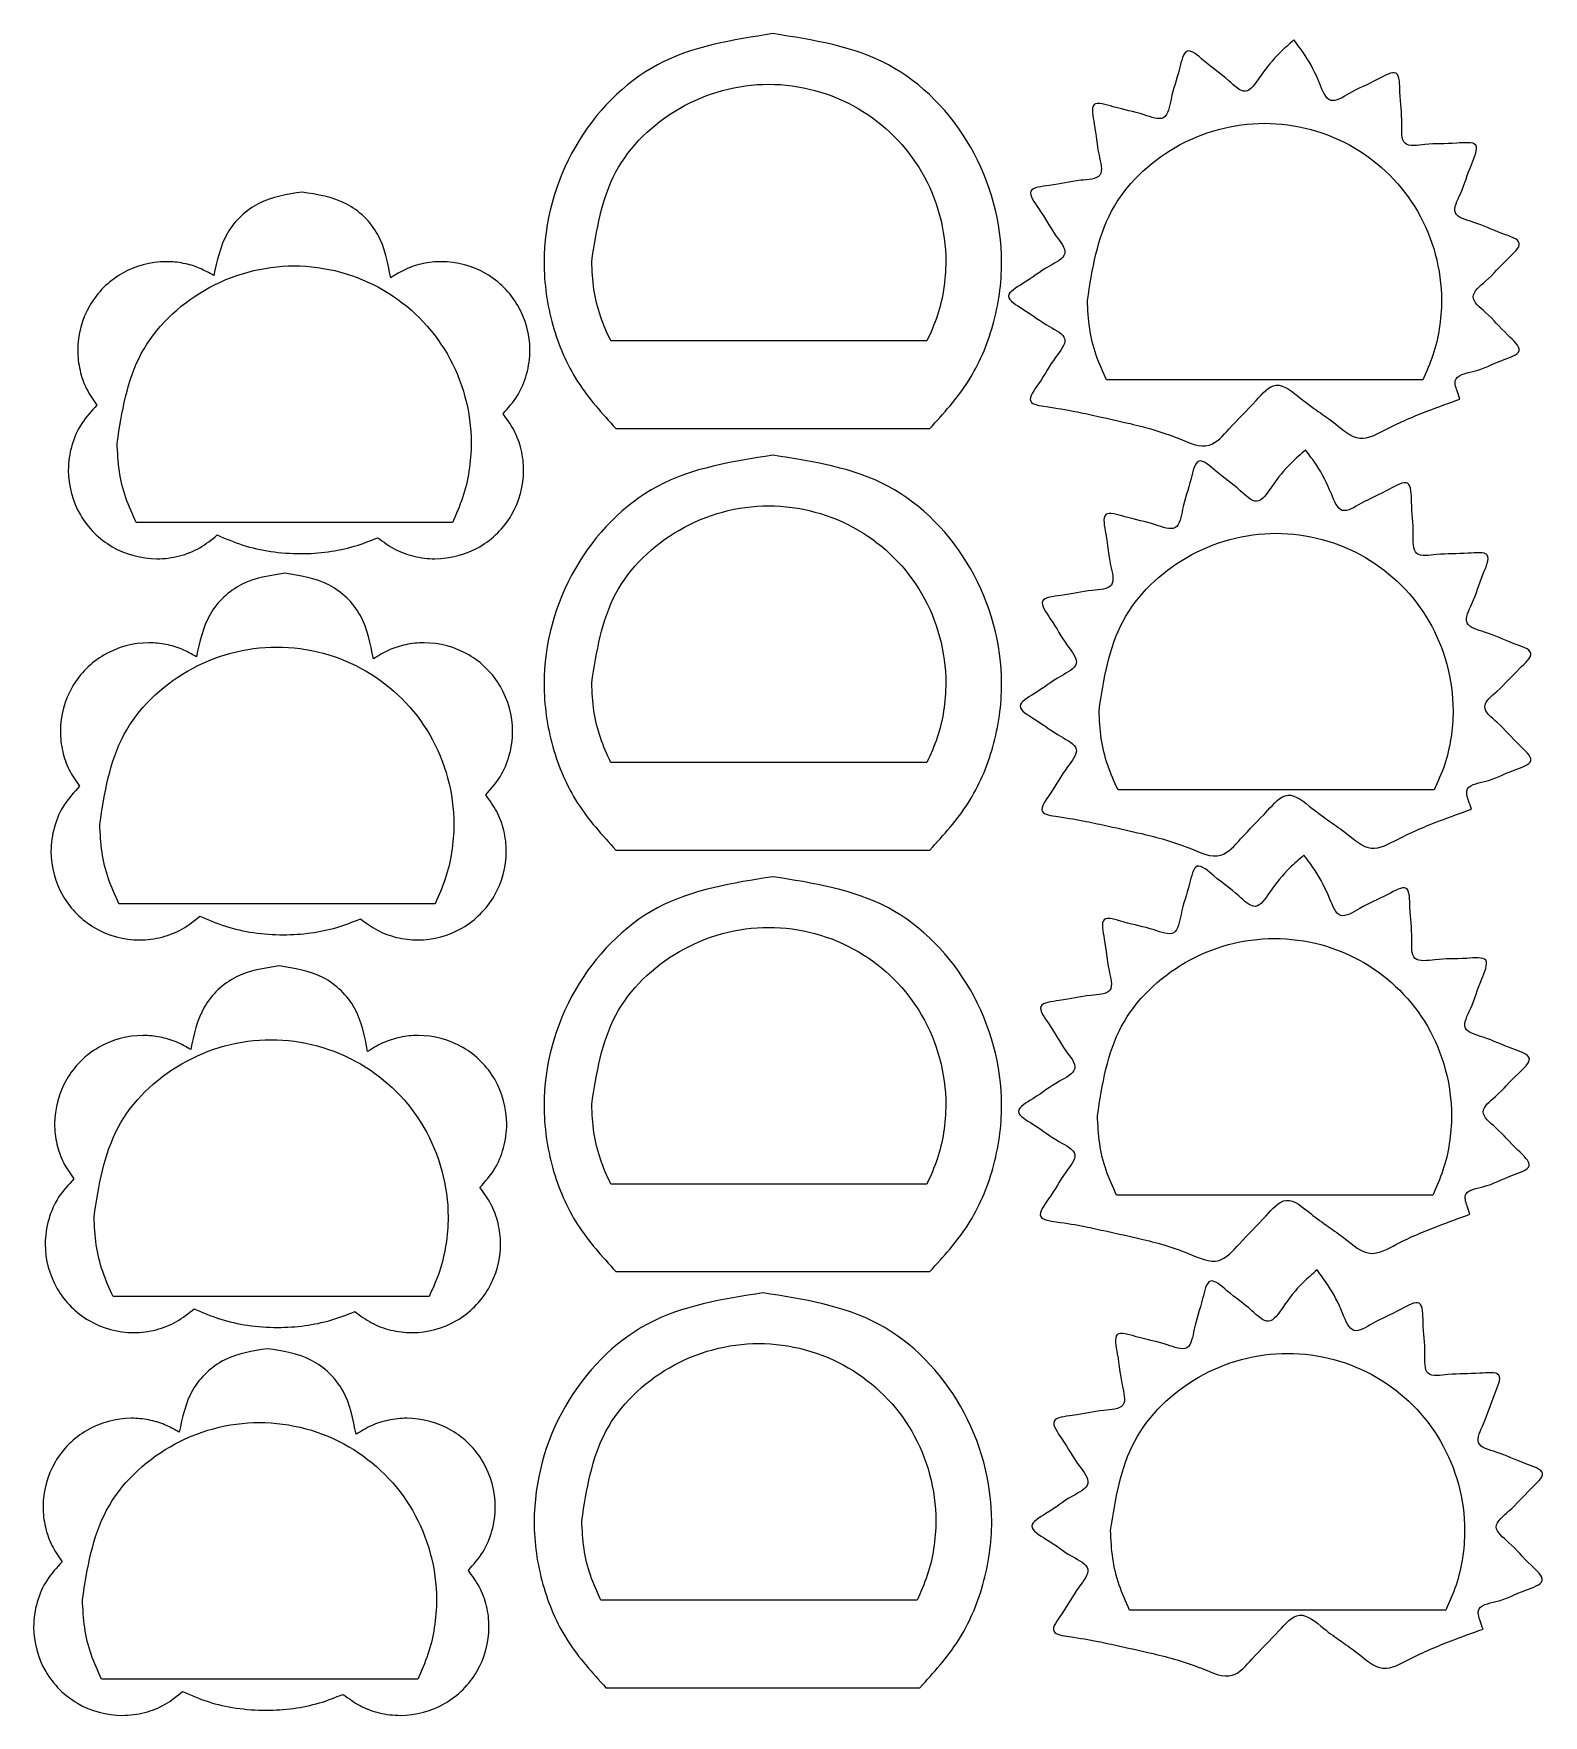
# Model space of a CAD drawing. Extents: x -830 to 230, y -333 to 309.
# Drawn here: x 10.1 to 115.5, y 43.5 to 160.9 of the extents above; entities that cross this region are included whole.
import ezdxf

# ---------------------------------------------------------------- set-up
doc = ezdxf.new("R2010")
doc.units = 0
doc.layers.get('0').update_dxf_attribs({"linetype": 'CONTINUOUS'})
doc.layers.add('newlayer', color=7, linetype='CONTINUOUS')

msp = doc.modelspace()

# ---------------------------------------------------------------- linework, layer by layer
at = {"color": 7}
for p, q in [((60.992758, 73.026429), (60.992758, 73.026429)), ((50.039008, 45.456846), (71.946508, 45.456846))]:
    msp.add_line(p, q, dxfattribs=at)
at = {"color": 1}
for p, q in [((48.351734, 57.1249), (48.351734, 57.1249)), ((13.508744, 51.610498), (13.508744, 51.610498)), ((71.743751, 51.571981), (49.677698, 51.571981)), ((36.900731, 46.057579), (14.834708, 46.057579))]:
    msp.add_line(p, q, dxfattribs=at)
at = {"color": 7}
for points, knots in [([(60.992758, 73.026429), (58.178668, 72.587194), (52.63418, 71.721786), (46.528097, 65.375388), (44.628864, 58.362592), (45.445312, 52.670212), (47.162838, 48.620828), (49.084529, 46.506838), (50.039008, 45.456846)], [0, 0, 0, 0, 8.346868, 16.445504, 24.792376, 29.230811, 33.519421, 37.751572, 37.751572, 37.751572, 37.751572]), ([(71.946508, 45.456846), (72.901437, 46.506762), (74.82384, 48.620386), (76.540692, 52.670339), (77.356389, 58.362611), (75.457493, 65.375391), (69.351305, 71.721781), (63.806835, 72.587193), (60.992758, 73.026429)], [0, 0, 0, 0, 4.232803, 8.521205, 12.959568, 21.306442, 29.405082, 37.751938, 37.751938, 37.751938, 37.751938])]:
    msp.add_open_spline(points, degree=3, knots=knots, dxfattribs=at)
at = {"color": 1}
for points, knots in [([(48.351734, 57.1249), (48.691224, 59.304669), (49.360013, 63.598765), (54.277004, 68.328079), (60.693945, 70.082669), (67.177717, 68.32598), (71.898046, 63.60698), (73.234972, 58.620433), (72.954076, 55.17956), (72.520182, 53.298917), (72.001115, 52.14441), (71.743751, 51.571981)], [0, 0, 0, 0, 6.465307, 12.736513, 19.195788, 25.655063, 31.926268, 38.391575, 40.35432, 42.265291, 44.14459, 44.14459, 44.14459, 44.14459]), ([(13.508744, 51.610498), (13.848235, 53.790264), (14.517025, 58.084356), (19.434015, 62.813666), (25.850951, 64.568253), (32.334717, 62.811576), (37.055038, 58.092577), (38.391951, 53.106031), (38.111056, 49.665158), (37.677162, 47.784515), (37.158095, 46.630008), (36.900731, 46.057579)], [0, 0, 0, 0, 6.465299, 12.736503, 19.195778, 25.655043, 31.926232, 38.391541, 40.354286, 42.265257, 44.144556, 44.144556, 44.144556, 44.144556]), ([(49.677698, 51.571981), (49.420669, 52.144514), (48.902313, 53.299156), (48.44427, 55.178133), (48.382849, 56.47029), (48.351734, 57.1249)], [0, 0, 0, 0, 1.88052, 3.792491, 5.755635, 5.755635, 5.755635, 5.755635]), ([(14.834708, 46.057579), (14.577679, 46.630112), (14.059323, 47.784754), (13.60128, 49.663731), (13.539859, 50.955888), (13.508744, 51.610498)], [0, 0, 0, 0, 1.88052, 3.792491, 5.755635, 5.755635, 5.755635, 5.755635])]:
    msp.add_open_spline(points, degree=3, knots=knots, dxfattribs=at)
at = {"layer": 'newlayer', "color": 7}
for p, q in [((61.685715, 160.943528), (61.685715, 160.943528)), ((98.049024, 160.50158), (98.049024, 160.50158)), ((28.842558, 149.877437), (28.842558, 149.877437)), ((50.731965, 133.373945), (72.639465, 133.373945)), ((61.685715, 131.511781), (61.685715, 131.511781)), ((98.855375, 131.876186), (98.855375, 131.876186)), ((27.633033, 123.267914), (27.633033, 123.267914)), ((50.731965, 103.942197), (72.639465, 103.942197)), ((98.74754, 103.590828), (98.74754, 103.590828)), ((61.685715, 102.080036), (61.685715, 102.080036)), ((27.229859, 95.852041), (27.229859, 95.852041)), ((50.731965, 74.510453), (72.639465, 74.510453)), ((99.66172, 74.625399), (99.66172, 74.625399)), ((26.424141, 69.12705), (26.424141, 69.12705))]:
    msp.add_line(p, q, dxfattribs=at)
at = {"layer": 'newlayer', "color": 1}
for p, q in [((49.044691, 145.042), (49.044691, 145.042)), ((83.637278, 142.315405), (83.637278, 142.315405)), ((72.436708, 139.48908), (50.370655, 139.48908)), ((107.029298, 136.762486), (84.963243, 136.762486)), ((15.927161, 132.360886), (15.927161, 132.360886)), ((39.319146, 126.807966), (17.253125, 126.807966)), ((49.044691, 115.610252), (49.044691, 115.610252)), ((84.443626, 113.690012), (84.443626, 113.690012)), ((72.436708, 110.057332), (50.370655, 110.057332)), ((107.835646, 108.137092), (85.769591, 108.137092)), ((14.717636, 105.751363), (14.717636, 105.751363)), ((38.109624, 100.198443), (16.043601, 100.198443)), ((49.044691, 86.178507), (49.044691, 86.178507)), ((84.335792, 85.404654), (84.335792, 85.404654)), ((72.436708, 80.625587), (50.370655, 80.625587)), ((107.727812, 79.851734), (85.661757, 79.851734)), ((14.314462, 78.335489), (14.314462, 78.335489)), ((37.706447, 72.78257), (15.640426, 72.78257)), ((85.249975, 56.439225), (85.249975, 56.439225)), ((108.641995, 50.886305), (86.57594, 50.886305))]:
    msp.add_line(p, q, dxfattribs=at)
at = {"layer": 'newlayer', "color": 7}
for points, knots in [([(61.685715, 160.943528), (58.871626, 160.504293), (53.327137, 159.638885), (47.221054, 153.292487), (45.321822, 146.279691), (46.138269, 140.587312), (47.855795, 136.537927), (49.777486, 134.423937), (50.731965, 133.373945)], [0, 0, 0, 0, 8.346868, 16.445504, 24.792376, 29.230811, 33.519421, 37.751572, 37.751572, 37.751572, 37.751572]), ([(72.639465, 133.373945), (73.594395, 134.423861), (75.516798, 136.537485), (77.23365, 140.587438), (78.049346, 146.27971), (76.15045, 153.29249), (70.044262, 159.63888), (64.499792, 160.504292), (61.685715, 160.943528)], [0, 0, 0, 0, 4.232803, 8.521205, 12.959568, 21.306442, 29.405082, 37.751938, 37.751938, 37.751938, 37.751938]), ([(98.049024, 160.50158), (97.708863, 160.205586), (96.799274, 159.414098), (95.869669, 158.258219), (94.71301, 156.454587), (93.187708, 158.023898), (92.135527, 158.667945), (90.435483, 160.251113), (89.983966, 157.972192), (89.503329, 156.837869), (89.194912, 154.662484), (87.157899, 155.488908), (85.935452, 155.642431), (83.735843, 156.39731), (84.255218, 154.132806), (84.281999, 152.903162), (84.890048, 150.790529), (82.689424, 150.719953), (81.509419, 150.364263), (79.190482, 150.162034), (80.584813, 148.299372), (81.106442, 147.182603), (82.519111, 145.497291), (80.54397, 144.537715), (79.611982, 143.734553), (77.582115, 142.607022), (79.612473, 141.476072), (80.543071, 140.670809), (82.520815, 139.707169), (81.097451, 138.025071), (80.587109, 136.913618), (79.199778, 135.121), (81.219335, 134.843769), (82.568759, 134.622215), (83.764932, 134.354828), (84.29069, 134.237302)], [0, 0, 0, 0, 1.331565, 3.560608, 4.939311, 6.318975, 8.549425, 9.882002, 11.214616, 13.444813, 14.824474, 16.204971, 18.436739, 19.77019, 21.101668, 23.330714, 24.709374, 26.090939, 28.325039, 29.659492, 30.993418, 33.226169, 34.607136, 35.985461, 38.213338, 39.544594, 40.877144, 43.107752, 44.487407, 45.868492, 48.101846, 49.435792, 50.58108, 52.595113, 54.174571, 54.174571, 54.174571, 54.174571]), ([(109.628954, 135.427913), (109.56178, 135.620442), (109.443806, 135.958564), (109.305629, 136.373625), (109.256576, 137.115213), (111.061989, 137.363364), (112.070398, 138.031537), (114.309173, 138.696507), (112.552009, 140.232685), (111.810557, 141.215531), (110.074807, 142.571965), (111.812771, 143.921252), (112.559026, 144.900372), (114.315586, 146.425302), (112.093497, 147.109516), (111.015343, 147.702621), (108.882145, 148.233165), (109.917526, 150.172736), (110.198386, 151.372112), (111.17891, 153.479099), (108.871831, 153.204204), (107.644846, 153.311027), (105.480553, 152.931757), (105.639208, 155.12155), (105.411321, 156.330355), (105.451761, 158.651492), (103.4553, 157.461258), (102.290202, 157.053646), (100.467706, 155.840702), (99.713825, 157.848321), (99.044745, 159.174714), (98.320044, 160.140427), (98.049024, 160.50158)], [0, 0, 0, 0, 0.609973, 1.071244, 1.328631, 2.709123, 4.941395, 6.274757, 7.609893, 9.845055, 11.227272, 12.607433, 14.839139, 16.17218, 17.504455, 19.73472, 21.114129, 22.494181, 24.72518, 26.058177, 27.390818, 29.621045, 31.000726, 32.378785, 34.606447, 35.937379, 37.270749, 39.502474, 40.882905, 42.263452, 44.495608, 45.82906, 45.82906, 45.82906, 45.82906]), ([(28.842558, 149.877437), (27.796318, 149.718424), (25.735469, 149.405206), (23.318265, 147.108465), (22.891261, 145.076284), (22.675164, 144.047849)], [0, 0, 0, 0, 3.123182, 6.151944, 9.255207, 9.255207, 9.255207, 9.255207]), ([(35.019604, 143.903075), (34.821307, 144.953865), (34.429852, 147.028213), (31.994972, 149.391067), (29.903843, 149.713697), (28.842558, 149.877437)], [0, 0, 0, 0, 3.15566, 6.229542, 9.397267, 9.397267, 9.397267, 9.397267]), ([(22.675164, 144.047849), (22.342821, 144.236308), (21.672429, 144.616459), (20.540381, 144.943337), (18.680252, 145.131531), (16.116458, 144.441861), (13.758562, 142.083982), (13.049887, 139.446803), (13.287759, 137.444029), (13.740658, 136.122469), (14.26132, 135.374976), (14.519535, 135.004269)], [0, 0, 0, 0, 1.143051, 2.305719, 3.502275, 6.732525, 9.866012, 13.096263, 14.511971, 15.884152, 17.234195, 17.234195, 17.234195, 17.234195]), ([(42.856729, 134.405868), (43.214794, 134.8103), (43.935913, 135.624801), (44.574683, 137.173095), (44.881049, 139.354655), (44.14896, 142.083665), (41.790419, 144.441949), (39.19731, 145.139567), (37.279885, 144.931257), (36.071519, 144.553963), (35.368346, 144.118864), (35.019604, 143.903075)], [0, 0, 0, 0, 1.611289, 3.245034, 4.935447, 8.165698, 11.299185, 14.529435, 15.814135, 17.060596, 18.287052, 18.287052, 18.287052, 18.287052]), ([(84.29069, 134.237302), (85.073849, 134.066172), (87.01047, 133.642994), (89.482036, 132.984632), (92.113511, 131.717133), (93.777066, 133.685356), (95.108919, 134.956071), (96.822641, 136.946949), (98.886898, 135.078226), (100.614068, 134.046913), (102.594682, 132.262857), (104.917303, 133.606842), (107.126839, 134.523906), (108.876767, 135.15615), (109.628954, 135.427913)], [0, 0, 0, 0, 2.384837, 5.897302, 8.104331, 9.903418, 12.629675, 14.404161, 16.341781, 19.341995, 21.31136, 23.283139, 26.44172, 28.822942, 28.822942, 28.822942, 28.822942]), ([(14.519535, 135.004269), (14.139137, 134.595731), (13.373643, 133.773609), (12.687483, 132.184606), (12.364149, 129.9674), (13.101953, 127.220568), (15.460653, 124.861384), (18.154466, 124.138803), (20.267492, 124.417307), (21.730593, 124.980994), (22.523064, 125.62279), (22.916456, 125.941386)], [0, 0, 0, 0, 1.664678, 3.349917, 5.094647, 8.324897, 11.458383, 14.688633, 16.274221, 17.807167, 19.31827, 19.31827, 19.31827, 19.31827]), ([(34.122002, 125.748351), (34.501793, 125.466516), (35.266764, 124.898848), (36.642165, 124.401143), (38.688164, 124.147404), (41.348646, 124.862294), (43.711266, 127.218723), (44.428202, 129.872977), (44.17641, 131.907344), (43.687769, 133.267676), (43.132357, 134.028367), (42.856729, 134.405868)], [0, 0, 0, 0, 1.41277, 2.845581, 4.327129, 7.559796, 10.696572, 13.927476, 15.391277, 16.80884, 18.205358, 18.205358, 18.205358, 18.205358]), ([(61.685715, 131.511781), (58.871626, 131.072545), (53.327137, 130.207137), (47.221054, 123.86074), (45.321822, 116.847943), (46.138269, 111.155564), (47.855795, 107.10618), (49.777486, 104.992189), (50.731965, 103.942197)], [0, 0, 0, 0, 8.346868, 16.445504, 24.792376, 29.230811, 33.519421, 37.751572, 37.751572, 37.751572, 37.751572]), ([(72.639465, 103.942197), (73.594395, 104.992114), (75.516798, 107.105737), (77.23365, 111.15569), (78.049346, 116.847963), (76.15045, 123.860743), (70.044262, 130.207132), (64.499792, 131.072544), (61.685715, 131.511781)], [0, 0, 0, 0, 4.232803, 8.521205, 12.959568, 21.306442, 29.405082, 37.751938, 37.751938, 37.751938, 37.751938]), ([(98.855375, 131.876186), (98.515214, 131.580192), (97.605624, 130.788705), (96.676018, 129.632826), (95.519361, 127.829193), (93.994059, 129.398504), (92.941877, 130.04255), (91.241834, 131.625719), (90.790314, 129.346799), (90.309678, 128.212476), (90.001264, 126.03709), (87.964249, 126.863514), (86.741803, 127.017037), (84.542195, 127.771916), (85.061566, 125.507412), (85.088348, 124.277768), (85.6964, 122.165135), (83.495773, 122.09456), (82.315768, 121.738869), (79.99683, 121.53664), (81.391164, 119.673979), (81.912791, 118.557209), (83.325462, 116.871897), (81.35032, 115.912322), (80.418332, 115.109159), (78.388463, 113.981629), (80.418821, 112.850678), (81.34942, 112.045414), (83.327168, 111.081775), (81.9038, 109.399678), (81.393458, 108.288225), (80.006126, 106.495606), (82.025684, 106.218375), (83.375109, 105.996821), (84.571283, 105.729434), (85.097041, 105.611909)], [0, 0, 0, 0, 1.331567, 3.560609, 4.939311, 6.318975, 8.549426, 9.882002, 11.214617, 13.444813, 14.824474, 16.204973, 18.43674, 19.770191, 21.101668, 23.330714, 24.709374, 26.090941, 28.325042, 29.659495, 30.993421, 33.226172, 34.60714, 35.985466, 38.213344, 39.5446, 40.87715, 43.107759, 44.487416, 45.868502, 48.101855, 49.435802, 50.58109, 52.595123, 54.174583, 54.174583, 54.174583, 54.174583]), ([(110.435303, 106.80252), (110.368128, 106.995048), (110.250155, 107.33317), (110.111978, 107.748232), (110.062924, 108.48982), (111.868337, 108.73797), (112.876747, 109.406143), (115.115522, 110.071113), (113.358357, 111.607292), (112.616906, 112.590137), (110.881155, 113.946571), (112.61912, 115.295859), (113.365374, 116.274979), (115.121935, 117.799908), (112.899845, 118.484123), (111.821692, 119.077228), (109.688493, 119.607772), (110.723875, 121.547342), (111.004735, 122.746719), (111.985258, 124.853705), (109.67818, 124.578811), (108.451196, 124.685633), (106.286904, 124.306364), (106.445559, 126.496156), (106.21767, 127.704961), (106.258112, 130.026099), (104.26165, 128.835865), (103.096552, 128.428253), (101.274057, 127.215308), (100.520175, 129.222928), (99.851095, 130.54932), (99.126395, 131.515033), (98.855375, 131.876186)], [0, 0, 0, 0, 0.609973, 1.071244, 1.328631, 2.709123, 4.941395, 6.274757, 7.609893, 9.845055, 11.227272, 12.607433, 14.839139, 16.17218, 17.504455, 19.73472, 21.114129, 22.494181, 24.72518, 26.058177, 27.390818, 29.621045, 31.000723, 32.378782, 34.606444, 35.937376, 37.270748, 39.502473, 40.882902, 42.26345, 44.495606, 45.829057, 45.829057, 45.829057, 45.829057]), ([(22.916456, 125.941386), (23.502749, 125.687458), (24.702972, 125.167635), (26.672549, 124.742359), (28.678954, 124.589442), (30.632091, 124.726867), (32.449734, 125.090604), (33.572202, 125.532101), (34.122002, 125.748351)], [0, 0, 0, 0, 1.91293, 3.916028, 6.009765, 7.931259, 9.774388, 11.543914, 11.543914, 11.543914, 11.543914]), ([(27.633033, 123.267914), (26.586794, 123.108901), (24.525945, 122.795683), (22.108742, 120.498942), (21.681737, 118.466762), (21.46564, 117.438327)], [0, 0, 0, 0, 3.123181, 6.151943, 9.255206, 9.255206, 9.255206, 9.255206]), ([(33.810081, 117.293552), (33.611784, 118.344342), (33.220329, 120.418691), (30.785449, 122.781544), (28.694319, 123.104174), (27.633033, 123.267914)], [0, 0, 0, 0, 3.15566, 6.229542, 9.397269, 9.397269, 9.397269, 9.397269]), ([(21.46564, 117.438327), (21.133296, 117.626785), (20.462905, 118.006936), (19.330856, 118.333814), (17.470727, 118.522009), (14.906933, 117.832339), (12.549038, 115.474459), (11.840363, 112.837281), (12.078235, 110.834506), (12.531134, 109.512946), (13.051796, 108.765454), (13.31001, 108.394747)], [0, 0, 0, 0, 1.143051, 2.305719, 3.502276, 6.732526, 9.866013, 13.096263, 14.511972, 15.884152, 17.234196, 17.234196, 17.234196, 17.234196]), ([(41.647206, 107.796345), (42.005271, 108.200778), (42.726391, 109.015278), (43.36516, 110.563573), (43.671527, 112.745132), (42.939437, 115.474143), (40.580897, 117.832426), (37.987787, 118.530045), (36.070363, 118.321734), (34.861997, 117.94444), (34.158823, 117.509341), (33.810081, 117.293552)], [0, 0, 0, 0, 1.611289, 3.245034, 4.935447, 8.165698, 11.299185, 14.529435, 15.814135, 17.060596, 18.287052, 18.287052, 18.287052, 18.287052]), ([(13.31001, 108.394747), (12.929613, 107.986209), (12.164119, 107.164086), (11.477958, 105.575084), (11.154623, 103.357877), (11.892429, 100.611045), (14.25113, 98.251861), (16.944943, 97.52928), (19.057969, 97.807785), (20.521069, 98.371471), (21.313539, 99.013268), (21.706931, 99.331863)], [0, 0, 0, 0, 1.664678, 3.349917, 5.094647, 8.324897, 11.458384, 14.688634, 16.274222, 17.807167, 19.318269, 19.318269, 19.318269, 19.318269]), ([(32.912479, 99.138829), (33.292271, 98.856994), (34.057241, 98.289325), (35.432643, 97.791621), (37.478641, 97.537881), (40.139123, 98.252772), (42.501743, 100.6092), (43.218679, 103.263454), (42.966888, 105.297822), (42.478246, 106.658153), (41.922835, 107.418844), (41.647206, 107.796345)], [0, 0, 0, 0, 1.41277, 2.845581, 4.327129, 7.559796, 10.696572, 13.927476, 15.391277, 16.80884, 18.205358, 18.205358, 18.205358, 18.205358]), ([(85.097041, 105.611909), (85.8802, 105.440778), (87.81682, 105.0176), (90.288386, 104.359236), (92.919861, 103.091736), (94.583417, 105.059961), (95.915268, 106.330677), (97.628991, 108.321555), (99.693247, 106.452832), (101.420417, 105.421519), (103.401033, 103.637463), (105.723652, 104.981449), (107.933188, 105.898513), (109.683115, 106.530757), (110.435303, 106.80252)], [0, 0, 0, 0, 2.384835, 5.897301, 8.104331, 9.903418, 12.629676, 14.404163, 16.341782, 19.341996, 21.311362, 23.28314, 26.44172, 28.822942, 28.822942, 28.822942, 28.822942]), ([(98.74754, 103.590828), (98.40738, 103.294834), (97.49779, 102.503347), (96.568185, 101.347467), (95.411527, 99.543835), (93.886224, 101.113146), (92.834043, 101.757192), (91.134, 103.340361), (90.68248, 101.061441), (90.201844, 99.927118), (89.893429, 97.751732), (87.856415, 98.578156), (86.633969, 98.731679), (84.43436, 99.486558), (84.953734, 97.222054), (84.980514, 95.99241), (85.588566, 93.879777), (83.38794, 93.809202), (82.207935, 93.453511), (79.888999, 93.251282), (81.28333, 91.388621), (81.804959, 90.271851), (83.217628, 88.586539), (81.242486, 87.626964), (80.310498, 86.823802), (78.280632, 85.69627), (80.310989, 84.56532), (81.241587, 83.760056), (83.219333, 82.796417), (81.795966, 81.11432), (81.285625, 80.002866), (79.898295, 78.210248), (81.917852, 77.933017), (83.267276, 77.711464), (84.463449, 77.444076), (84.989207, 77.326551)], [0, 0, 0, 0, 1.331566, 3.560608, 4.939311, 6.318975, 8.549426, 9.882002, 11.214617, 13.444813, 14.824474, 16.204973, 18.43674, 19.770191, 21.101668, 23.330714, 24.709374, 26.09094, 28.32504, 29.659492, 30.993418, 33.226169, 34.607136, 35.985462, 38.213339, 39.544594, 40.877143, 43.107752, 44.487407, 45.868493, 48.101846, 49.435792, 50.58108, 52.595113, 54.174571, 54.174571, 54.174571, 54.174571]), ([(110.327471, 78.517161), (110.260296, 78.70969), (110.142323, 79.047812), (110.004146, 79.462873), (109.955093, 80.204461), (111.760506, 80.452612), (112.768915, 81.120785), (115.00769, 81.785755), (113.250525, 83.321934), (112.509073, 84.304779), (110.773324, 85.661213), (112.511288, 87.0105), (113.257543, 87.989621), (115.014103, 89.51455), (112.792014, 90.198765), (111.71386, 90.791869), (109.580662, 91.322413), (110.616043, 93.261984), (110.896903, 94.461361), (111.877427, 96.568347), (109.570348, 96.293453), (108.343363, 96.400276), (106.17907, 96.021005), (106.337725, 98.210798), (106.109836, 99.419603), (106.150278, 101.740741), (104.153816, 100.550507), (102.988719, 100.142894), (101.166223, 98.92995), (100.412341, 100.937569), (99.74326, 102.263962), (99.018561, 103.229675), (98.74754, 103.590828)], [0, 0, 0, 0, 0.609973, 1.071244, 1.328631, 2.709123, 4.941395, 6.274757, 7.609893, 9.845056, 11.227272, 12.607433, 14.839139, 16.17218, 17.504455, 19.73472, 21.114129, 22.494181, 24.72518, 26.058177, 27.390818, 29.621045, 31.000726, 32.378785, 34.606447, 35.937379, 37.27075, 39.502475, 40.882905, 42.263452, 44.495609, 45.82906, 45.82906, 45.82906, 45.82906]), ([(61.685715, 102.080036), (58.871626, 101.640801), (53.327137, 100.775392), (47.221054, 94.428995), (45.321822, 87.416198), (46.138269, 81.723819), (47.855795, 77.674435), (49.777486, 75.560444), (50.731965, 74.510453)], [0, 0, 0, 0, 8.346868, 16.445504, 24.792376, 29.230811, 33.519421, 37.751572, 37.751572, 37.751572, 37.751572]), ([(72.639465, 74.510453), (73.594395, 75.560369), (75.516798, 77.673992), (77.23365, 81.723945), (78.049346, 87.416218), (76.15045, 94.428998), (70.044262, 100.775387), (64.499792, 101.640799), (61.685715, 102.080036)], [0, 0, 0, 0, 4.232803, 8.521205, 12.959568, 21.306442, 29.405082, 37.751938, 37.751938, 37.751938, 37.751938]), ([(21.706931, 99.331863), (22.293225, 99.077936), (23.493448, 98.558112), (25.463025, 98.132836), (27.469431, 97.979919), (29.422568, 98.117344), (31.240211, 98.481082), (32.362679, 98.922578), (32.912479, 99.138829)], [0, 0, 0, 0, 1.912931, 3.916029, 6.009767, 7.931261, 9.77439, 11.543916, 11.543916, 11.543916, 11.543916]), ([(27.229859, 95.852041), (26.18362, 95.693028), (24.12277, 95.379809), (21.705567, 93.083068), (21.278562, 91.050888), (21.062466, 90.022453)], [0, 0, 0, 0, 3.123182, 6.151944, 9.255207, 9.255207, 9.255207, 9.255207]), ([(33.406904, 89.877678), (33.208607, 90.928468), (32.817152, 93.002817), (30.382273, 95.36567), (28.291144, 95.6883), (27.229859, 95.852041)], [0, 0, 0, 0, 3.15566, 6.229541, 9.397266, 9.397266, 9.397266, 9.397266]), ([(21.062466, 90.022453), (20.730122, 90.210911), (20.05973, 90.591062), (18.927682, 90.91794), (17.067553, 91.106135), (14.503759, 90.416465), (12.145864, 88.058585), (11.437188, 85.421407), (11.67506, 83.418632), (12.127959, 82.097072), (12.648622, 81.34958), (12.906836, 80.978873)], [0, 0, 0, 0, 1.143051, 2.305719, 3.502275, 6.732525, 9.866012, 13.096263, 14.511972, 15.884152, 17.234196, 17.234196, 17.234196, 17.234196]), ([(41.244032, 80.380472), (41.602097, 80.784904), (42.323217, 81.599404), (42.961986, 83.147699), (43.268353, 85.329258), (42.536263, 88.058269), (40.177721, 90.416553), (37.584611, 91.114171), (35.667186, 90.905861), (34.45882, 90.528566), (33.755646, 90.093468), (33.406904, 89.877678)], [0, 0, 0, 0, 1.611289, 3.245034, 4.935447, 8.165698, 11.299185, 14.529437, 15.814137, 17.060599, 18.287055, 18.287055, 18.287055, 18.287055]), ([(12.906836, 80.978873), (12.526438, 80.570335), (11.760945, 79.748212), (11.074784, 78.15921), (10.751449, 75.942003), (11.489255, 73.195171), (13.847956, 70.835987), (16.541769, 70.113407), (18.654795, 70.391911), (20.117896, 70.955597), (20.910365, 71.597394), (21.303757, 71.915989)], [0, 0, 0, 0, 1.664678, 3.349917, 5.094647, 8.324898, 11.458385, 14.688635, 16.274223, 17.807167, 19.31827, 19.31827, 19.31827, 19.31827]), ([(32.509302, 71.722955), (32.889094, 71.44112), (33.654064, 70.873451), (35.029466, 70.375747), (37.075465, 70.122007), (39.735948, 70.836898), (42.098569, 73.193326), (42.815505, 75.84758), (42.563713, 77.881948), (42.075072, 79.242279), (41.519661, 80.00297), (41.244032, 80.380472)], [0, 0, 0, 0, 1.41277, 2.845581, 4.327129, 7.559798, 10.696574, 13.927479, 15.39128, 16.808843, 18.205361, 18.205361, 18.205361, 18.205361]), ([(84.989207, 77.326551), (85.772365, 77.15542), (87.708985, 76.732242), (90.180552, 76.073878), (92.812027, 74.806378), (94.475583, 76.774603), (95.807434, 78.045318), (97.521157, 80.036197), (99.585413, 78.167474), (101.312584, 77.136161), (103.293199, 75.352105), (105.615818, 76.696091), (107.825354, 77.613155), (109.575283, 78.245399), (110.327471, 78.517161)], [0, 0, 0, 0, 2.384835, 5.897301, 8.104331, 9.903418, 12.629676, 14.404163, 16.341782, 19.341998, 21.311362, 23.28314, 26.44172, 28.822945, 28.822945, 28.822945, 28.822945]), ([(99.66172, 74.625399), (99.32156, 74.329405), (98.411971, 73.537917), (97.482366, 72.382038), (96.325707, 70.578406), (94.800406, 72.147718), (93.748225, 72.791764), (92.04818, 74.374933), (91.596663, 72.096012), (91.116026, 70.961688), (90.807609, 68.786304), (88.770597, 69.612727), (87.54815, 69.76625), (85.34854, 70.521129), (85.867915, 68.256625), (85.894696, 67.026981), (86.502745, 64.914348), (84.302121, 64.843772), (83.122117, 64.488082), (80.803182, 64.285853), (82.197512, 62.423192), (82.71914, 61.306422), (84.131807, 59.62111), (82.156669, 58.661534), (81.22468, 57.858373), (79.194815, 56.730841), (81.225171, 55.599891), (82.155769, 54.794628), (84.133512, 53.830988), (82.710149, 52.14889), (82.199807, 51.037437), (80.812477, 49.244819), (82.832033, 48.967588), (84.181457, 48.746034), (85.37763, 48.478647), (85.903387, 48.361122)], [0, 0, 0, 0, 1.331565, 3.560608, 4.939311, 6.318973, 8.549424, 9.882002, 11.214616, 13.444813, 14.824474, 16.204971, 18.436738, 19.77019, 21.101668, 23.330714, 24.709374, 26.090939, 28.325039, 29.659489, 30.993415, 33.226165, 34.607132, 35.985456, 38.213333, 39.544588, 40.877137, 43.107745, 44.487399, 45.868484, 48.101836, 49.435782, 50.58107, 52.595101, 54.174558, 54.174558, 54.174558, 54.174558]), ([(111.241651, 49.551732), (111.174476, 49.744261), (111.056503, 50.082383), (110.918326, 50.497444), (110.869273, 51.239032), (112.674685, 51.487183), (113.683095, 52.155356), (115.92187, 52.820326), (114.164706, 54.356505), (113.423254, 55.33935), (111.687504, 56.695784), (113.425468, 58.045071), (114.171722, 59.024192), (115.928283, 60.549121), (113.706194, 61.233336), (112.62804, 61.82644), (110.494842, 62.356984), (111.530223, 64.296555), (111.811083, 65.495932), (112.791607, 67.602918), (110.484528, 67.328024), (109.257543, 67.434847), (107.093249, 67.055576), (107.251907, 69.245369), (107.024019, 70.454174), (107.064458, 72.775312), (105.067997, 71.585077), (103.902899, 71.177465), (102.080403, 69.964521), (101.326523, 71.972141), (100.657443, 73.298534), (99.932741, 74.264246), (99.66172, 74.625399)], [0, 0, 0, 0, 0.609973, 1.071244, 1.328631, 2.709123, 4.941395, 6.274757, 7.609893, 9.845055, 11.227272, 12.607433, 14.839139, 16.17218, 17.504455, 19.73472, 21.114129, 22.494181, 24.72518, 26.058177, 27.390818, 29.621045, 31.000726, 32.378785, 34.606447, 35.937379, 37.270749, 39.502474, 40.882905, 42.263451, 44.495608, 45.82906, 45.82906, 45.82906, 45.82906]), ([(21.303757, 71.915989), (21.890051, 71.662062), (23.090274, 71.142239), (25.05985, 70.716962), (27.066255, 70.564045), (29.019392, 70.701471), (30.837034, 71.065208), (31.959502, 71.506704), (32.509302, 71.722955)], [0, 0, 0, 0, 1.912931, 3.916028, 6.009765, 7.931258, 9.774387, 11.543913, 11.543913, 11.543913, 11.543913]), ([(26.424141, 69.12705), (25.377901, 68.968037), (23.317052, 68.654818), (20.899849, 66.358077), (20.472844, 64.325897), (20.256748, 63.297462)], [0, 0, 0, 0, 3.123181, 6.151943, 9.255206, 9.255206, 9.255206, 9.255206]), ([(32.601188, 63.152687), (32.402891, 64.203477), (32.011436, 66.277826), (29.576556, 68.640679), (27.485426, 68.963309), (26.424141, 69.12705)], [0, 0, 0, 0, 3.15566, 6.229542, 9.397269, 9.397269, 9.397269, 9.397269]), ([(20.256748, 63.297462), (19.924404, 63.48592), (19.254012, 63.866071), (18.121963, 64.192949), (16.261835, 64.381144), (13.69804, 63.691474), (11.340145, 61.333594), (10.63147, 58.696416), (10.869342, 56.693641), (11.322241, 55.372081), (11.842903, 54.624589), (12.101118, 54.253882)], [0, 0, 0, 0, 1.143051, 2.305719, 3.502276, 6.732526, 9.866013, 13.096263, 14.511972, 15.884152, 17.234196, 17.234196, 17.234196, 17.234196]), ([(40.438313, 53.655481), (40.796378, 54.059913), (41.517498, 54.874413), (42.156267, 56.422708), (42.462633, 58.604267), (41.730544, 61.333278), (39.372004, 63.691562), (36.778894, 64.38918), (34.861469, 64.18087), (33.653104, 63.803575), (32.94993, 63.368477), (32.601188, 63.152687)], [0, 0, 0, 0, 1.611289, 3.245034, 4.935447, 8.165698, 11.299185, 14.529435, 15.814135, 17.060596, 18.287052, 18.287052, 18.287052, 18.287052]), ([(12.101118, 54.253882), (11.72072, 53.845344), (10.955226, 53.023221), (10.269066, 51.434219), (9.945731, 49.217012), (10.683536, 46.47018), (13.042237, 44.110996), (15.73605, 43.388416), (17.849076, 43.66692), (19.312177, 44.230606), (20.104646, 44.872403), (20.498038, 45.190998)], [0, 0, 0, 0, 1.664678, 3.349917, 5.094647, 8.324897, 11.458384, 14.688634, 16.274222, 17.807167, 19.318269, 19.318269, 19.318269, 19.318269]), ([(31.703586, 44.997964), (32.083377, 44.716129), (32.848348, 44.14846), (34.22375, 43.650756), (36.269748, 43.397016), (38.93023, 44.111907), (41.29285, 46.468335), (42.009786, 49.122589), (41.757994, 51.156957), (41.269353, 52.517288), (40.713942, 53.277979), (40.438313, 53.655481)], [0, 0, 0, 0, 1.41277, 2.845581, 4.327129, 7.559796, 10.696572, 13.927476, 15.391277, 16.80884, 18.205358, 18.205358, 18.205358, 18.205358]), ([(85.903387, 48.361122), (86.686546, 48.189991), (88.623167, 47.766813), (91.094733, 47.108449), (93.726208, 45.84095), (95.389764, 47.809173), (96.721616, 49.079889), (98.435337, 51.070768), (100.499594, 49.202045), (102.226764, 48.170732), (104.207379, 46.386676), (106.53, 47.730661), (108.739536, 48.647725), (110.489464, 49.279969), (111.241651, 49.551732)], [0, 0, 0, 0, 2.384837, 5.897303, 8.104331, 9.90342, 12.629677, 14.404163, 16.341783, 19.341998, 21.311362, 23.283142, 26.441722, 28.822945, 28.822945, 28.822945, 28.822945]), ([(20.498038, 45.190998), (21.084332, 44.937071), (22.284555, 44.417248), (24.254132, 43.991971), (26.260538, 43.839054), (28.213675, 43.97648), (30.031318, 44.340217), (31.153786, 44.781713), (31.703586, 44.997964)], [0, 0, 0, 0, 1.912931, 3.916029, 6.009767, 7.931261, 9.774389, 11.543916, 11.543916, 11.543916, 11.543916])]:
    msp.add_open_spline(points, degree=3, knots=knots, dxfattribs=at)
at = {"layer": 'newlayer', "color": 1}
for points, knots in [([(49.044691, 145.042), (49.384181, 147.221768), (50.052971, 151.515864), (54.969961, 156.245178), (61.386902, 157.999768), (67.870674, 156.243079), (72.591003, 151.524079), (73.927929, 146.537532), (73.647033, 143.096659), (73.213139, 141.216016), (72.694072, 140.061509), (72.436708, 139.48908)], [0, 0, 0, 0, 6.465307, 12.736513, 19.195788, 25.655063, 31.926268, 38.391575, 40.35432, 42.265291, 44.14459, 44.14459, 44.14459, 44.14459]), ([(83.637278, 142.315405), (83.976769, 144.495171), (84.645559, 148.789263), (89.562549, 153.518573), (95.97949, 155.273162), (102.463262, 153.516474), (107.183592, 148.79748), (108.520519, 143.810935), (108.239623, 140.370065), (107.805729, 138.489422), (107.286663, 137.334915), (107.029298, 136.762486)], [0, 0, 0, 0, 6.465299, 12.736503, 19.195778, 25.655055, 31.926259, 38.391558, 40.354302, 42.265274, 44.144573, 44.144573, 44.144573, 44.144573]), ([(15.927161, 132.360886), (16.266652, 134.540651), (16.935442, 138.834744), (21.852432, 143.564054), (28.269368, 145.31864), (34.753133, 143.561963), (39.473454, 138.842964), (40.810367, 133.856419), (40.529471, 130.415545), (40.095578, 128.534902), (39.576511, 127.380396), (39.319146, 126.807966)], [0, 0, 0, 0, 6.465299, 12.736503, 19.195778, 25.655042, 31.926231, 38.39154, 40.354285, 42.265256, 44.144555, 44.144555, 44.144555, 44.144555]), ([(50.370655, 139.48908), (50.113627, 140.061613), (49.59527, 141.216256), (49.137227, 143.095232), (49.075806, 144.387389), (49.044691, 145.042)], [0, 0, 0, 0, 1.88052, 3.792491, 5.755635, 5.755635, 5.755635, 5.755635]), ([(84.963243, 136.762486), (84.706214, 137.335019), (84.187857, 138.489661), (83.729814, 140.368638), (83.668394, 141.660795), (83.637278, 142.315405)], [0, 0, 0, 0, 1.88052, 3.792491, 5.755635, 5.755635, 5.755635, 5.755635]), ([(17.253125, 126.807966), (16.996096, 127.380499), (16.47774, 128.535142), (16.019697, 130.414119), (15.958276, 131.706276), (15.927161, 132.360886)], [0, 0, 0, 0, 1.88052, 3.792491, 5.755635, 5.755635, 5.755635, 5.755635]), ([(49.044691, 115.610252), (49.384181, 117.79002), (50.052971, 122.084116), (54.969961, 126.81343), (61.386902, 128.56802), (67.870674, 126.811331), (72.591003, 122.092332), (73.927929, 117.105784), (73.647033, 113.664911), (73.213139, 111.784268), (72.694072, 110.629762), (72.436708, 110.057332)], [0, 0, 0, 0, 6.465307, 12.736513, 19.195788, 25.655063, 31.926268, 38.391575, 40.35432, 42.265291, 44.14459, 44.14459, 44.14459, 44.14459]), ([(84.443626, 113.690012), (84.783118, 115.869778), (85.451908, 120.16387), (90.368898, 124.893179), (96.785839, 126.647769), (103.269611, 124.891081), (107.98994, 120.172086), (109.326868, 115.185542), (109.045971, 111.744671), (108.612078, 109.864028), (108.093011, 108.709522), (107.835646, 108.137092)], [0, 0, 0, 0, 6.465299, 12.736503, 19.195778, 25.655055, 31.926259, 38.391558, 40.354302, 42.265274, 44.144573, 44.144573, 44.144573, 44.144573]), ([(14.717636, 105.751363), (15.057127, 107.931129), (15.725918, 112.225221), (20.642908, 116.954531), (27.059844, 118.709118), (33.54361, 116.952441), (38.263931, 112.233442), (39.600844, 107.246896), (39.319949, 103.806023), (38.886055, 101.92538), (38.366988, 100.770873), (38.109624, 100.198443)], [0, 0, 0, 0, 6.465299, 12.736503, 19.195778, 25.655043, 31.926232, 38.391542, 40.354286, 42.265258, 44.144557, 44.144557, 44.144557, 44.144557]), ([(50.370655, 110.057332), (50.113627, 110.629865), (49.59527, 111.784508), (49.137227, 113.663485), (49.075806, 114.955642), (49.044691, 115.610252)], [0, 0, 0, 0, 1.88052, 3.792491, 5.755635, 5.755635, 5.755635, 5.755635]), ([(85.769591, 108.137092), (85.512562, 108.709625), (84.994206, 109.864268), (84.536162, 111.743245), (84.474742, 113.035402), (84.443626, 113.690012)], [0, 0, 0, 0, 1.88052, 3.792491, 5.755635, 5.755635, 5.755635, 5.755635]), ([(16.043601, 100.198443), (15.786572, 100.770977), (15.268216, 101.925619), (14.810172, 103.804596), (14.748752, 105.096753), (14.717636, 105.751363)], [0, 0, 0, 0, 1.88052, 3.792491, 5.755635, 5.755635, 5.755635, 5.755635]), ([(49.044691, 86.178507), (49.384181, 88.358275), (50.052971, 92.652371), (54.969961, 97.381686), (61.386902, 99.136275), (67.870674, 97.379587), (72.591003, 92.660587), (73.927929, 87.674039), (73.647033, 84.233166), (73.213139, 82.352524), (72.694072, 81.198017), (72.436708, 80.625587)], [0, 0, 0, 0, 6.465307, 12.736513, 19.195788, 25.655063, 31.926268, 38.391575, 40.35432, 42.265291, 44.14459, 44.14459, 44.14459, 44.14459]), ([(84.335792, 85.404654), (84.675283, 87.584419), (85.344074, 91.878512), (90.261066, 96.607821), (96.678006, 98.362411), (103.161778, 96.605722), (107.882106, 91.886727), (109.219033, 86.900183), (108.938137, 83.459313), (108.504244, 81.57867), (107.985177, 80.424164), (107.727812, 79.851734)], [0, 0, 0, 0, 6.4653, 12.736504, 19.19578, 25.655055, 31.926258, 38.391558, 40.354302, 42.265273, 44.144573, 44.144573, 44.144573, 44.144573]), ([(14.314462, 78.335489), (14.653953, 80.515255), (15.322743, 84.809347), (20.239733, 89.538657), (26.656669, 91.293244), (33.140435, 89.536566), (37.860756, 84.817568), (39.197671, 79.831022), (38.916774, 76.390149), (38.482879, 74.509506), (37.963812, 73.354999), (37.706447, 72.78257)], [0, 0, 0, 0, 6.465299, 12.736503, 19.195778, 25.655042, 31.926232, 38.391542, 40.354286, 42.265258, 44.144557, 44.144557, 44.144557, 44.144557]), ([(50.370655, 80.625587), (50.113627, 81.198121), (49.59527, 82.352763), (49.137227, 84.23174), (49.075806, 85.523897), (49.044691, 86.178507)], [0, 0, 0, 0, 1.88052, 3.792491, 5.755635, 5.755635, 5.755635, 5.755635]), ([(85.661757, 79.851734), (85.404728, 80.424267), (84.886372, 81.57891), (84.428328, 83.457886), (84.366908, 84.750043), (84.335792, 85.404654)], [0, 0, 0, 0, 1.88052, 3.792491, 5.755635, 5.755635, 5.755635, 5.755635]), ([(15.640426, 72.78257), (15.383398, 73.355103), (14.865041, 74.509745), (14.406998, 76.388722), (14.345578, 77.680879), (14.314462, 78.335489)], [0, 0, 0, 0, 1.88052, 3.792491, 5.755635, 5.755635, 5.755635, 5.755635]), ([(85.249975, 56.439225), (85.589466, 58.61899), (86.258256, 62.913083), (91.175246, 67.642392), (97.592187, 69.396981), (104.075959, 67.640293), (108.796289, 62.921299), (110.133216, 57.934754), (109.85232, 54.493884), (109.418426, 52.613241), (108.899359, 51.458735), (108.641995, 50.886305)], [0, 0, 0, 0, 6.465299, 12.736503, 19.195778, 25.655055, 31.926259, 38.391558, 40.354302, 42.265274, 44.144573, 44.144573, 44.144573, 44.144573]), ([(86.57594, 50.886305), (86.318911, 51.458838), (85.800554, 52.613481), (85.342511, 54.492457), (85.281091, 55.784614), (85.249975, 56.439225)], [0, 0, 0, 0, 1.88052, 3.792491, 5.755635, 5.755635, 5.755635, 5.755635])]:
    msp.add_open_spline(points, degree=3, knots=knots, dxfattribs=at)

doc.saveas('drawing.dxf')
